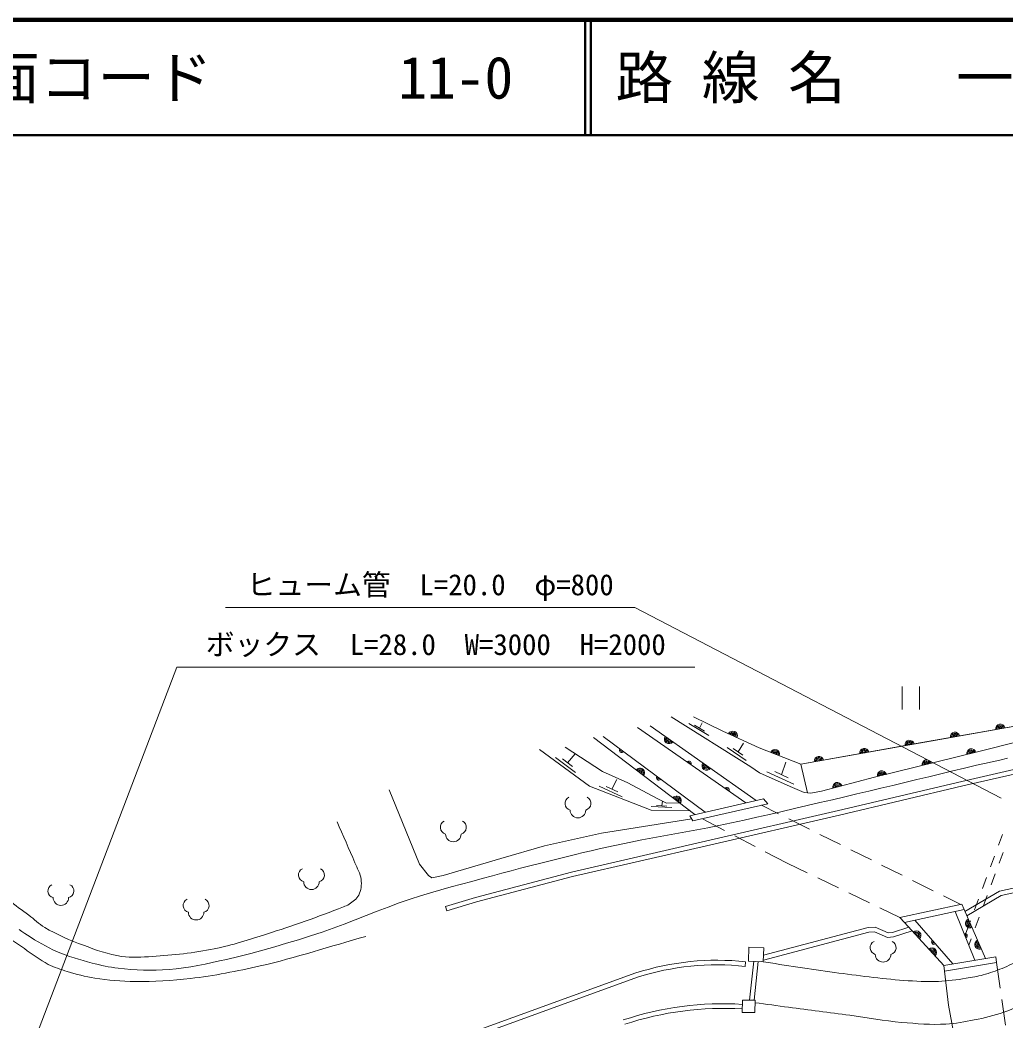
# Model space of a CAD drawing. Units: millimetres, scale not verified. Extents: x -463853 to 680000, y 20000 to 876118.
# Drawn here: x 128667 to 214292, y 293136 to 380000 of the extents above; entities that cross this region are included whole.
import ezdxf
from ezdxf.enums import TextEntityAlignment as Align

# ---------------------------------------------------------------- set-up
doc = ezdxf.new("R2010")
doc.units = ezdxf.units.MM
doc.header["$LTSCALE"] = 1000
doc.linetypes.add('CHAIN', pattern=[18.5, 12, -1.5, 3.5, -1.5])
for name, color, linetype, lineweight in [('M-BGD', 7, 'Continuous', 13), ('M-BMK', 2, 'CHAIN', 13), ('M-STR-HTXT', 7, 'Continuous', 13), ('M-STR-STR1', 1, 'Continuous', 13), ('M-TTL', 2, 'Continuous', 140), ('M-TTL-LINE', 7, 'Continuous', 50)]:
    doc.layers.add(name, color=color, linetype=linetype, lineweight=lineweight)
doc.layers.add('M-TTL-TXT', color=7, linetype='Continuous')
doc.styles.add('ＭＳ ゴシック', font='')
doc.styles.get('ＭＳ ゴシック').set_extended_font_data('MS Gothic')

# ---------------------------------------------------------------- blocks, each defined once
blk = doc.blocks.new('open_arrow')
at = {"color": 0, "linetype": 'Continuous', "lineweight": -2}
blk.add_lwpolyline([(7.5, 1.25), (0, 0), (7.5, -1.25)], dxfattribs=at)

msp = doc.modelspace()

# ---------------------------------------------------------------- linework, layer by layer
at = {"layer": 'M-BGD'}
for p, q in [((205270, 322102), (205270, 320102)), ((206770, 322102), (206770, 320102)), ((188477, 317837), (186749, 318881)), ((187158, 319458), (189705, 318230)), ((187675, 318476), (187921, 318945)), ((196482, 315365), (217509, 319096)), ((206996, 317230), (217509, 319096)), ((182291, 318552), (191686, 311993)), ((191686, 311993), (182291, 318552)), ((183383, 318688), (192595, 312201)), ((183383, 318688), (192595, 312201)), ((188107, 318215), (187242, 318737)), ((189705, 318230), (192866, 316775)), ((178471, 317688), (187283, 310983)), ((187283, 310983), (178471, 317688)), ((179312, 317756), (188159, 311184)), ((179312, 317756), (188159, 311184)), ((191020, 316432), (191509, 317176)), ((196482, 315365), (206996, 317230)), ((211931, 316452), (215487, 317351)), ((176204, 315487), (176880, 316257)), ((191714, 315689), (190082, 316804)), ((191428, 316154), (190612, 316711)), ((192866, 316775), (196482, 315365)), ((202880, 314223), (211931, 316452)), ((176899, 314646), (175170, 315944)), ((176636, 315163), (175771, 315811)), ((194790, 314439), (195179, 315539)), ((195864, 313625), (193523, 314704)), ((195376, 314169), (194205, 314709)), ((180073, 313196), (180497, 314041)), ((198280, 313011), (202880, 314223)), ((160717, 313121), (163355, 306662)), ((180970, 312515), (178963, 313455)), ((180574, 312961), (179571, 313431)), ((197052, 312879), (197340, 312849)), ((197340, 312849), (198280, 313011)), ((184397, 311745), (184469, 312143)), ((185276, 311597), (183481, 311694)), ((184845, 311721), (183948, 311769)), ((213996, 309256), (213648, 308319)), ((214056, 307695), (213708, 306757)), ((163355, 306662), (164128, 305684)), ((213300, 307381), (212952, 306444)), ((213360, 305820), (213012, 304882)), ((164128, 305684), (164416, 305497)), ((212603, 305506), (212255, 304569)), ((211907, 303631), (211559, 302694)), ((212664, 303945), (212316, 303007)), ((165743, 302608), (165626, 302990)), ((209867, 302562), (211583, 298331)), ((211583, 298331), (209867, 302562)), ((210653, 302734), (212508, 298486)), ((210653, 302734), (212508, 298486)), ((205471, 301601), (208892, 297881)), ((208892, 297881), (205471, 301601)), ((206377, 301800), (209677, 298012)), ((206377, 301800), (209677, 298012)), ((211211, 301756), (210725, 300447)), ((211967, 302070), (211619, 301132)), ((211271, 300195), (211059, 299623)), ((191968, 299460), (191919, 298256)), ((191968, 299460), (193267, 299406)), ((193267, 299406), (193218, 298202)), ((191683, 298192), (191640, 297795)), ((191919, 298256), (193218, 298202)), ((192382, 298237), (192023, 294865)), ((192783, 298220), (192425, 294860)), ((165963, 291357), (182160, 297226)), ((166099, 290981), (182289, 296848)), ((191404, 294873), (191391, 293795)), ((191404, 294873), (192504, 294859)), ((192504, 294859), (192491, 293781)), ((191391, 293795), (192491, 293781))]:
    msp.add_line(p, q, dxfattribs=at)
for points in [[(185206, 319479), (192125, 315115), (192896, 314608), (195561, 313415), (196764, 312909), (197340, 312849), (198280, 313011), (202880, 314223), (211931, 316452), (215487, 317351), (225235, 319437), (230625, 320529), (240712, 322663), (241241, 322766)], [(165626, 302990), (168211, 303782), (176558, 305988), (188191, 308660), (199755, 311321), (210442, 313857), (219107, 315850), (223997, 316874), (227363, 317556), (231366, 318216), (235573, 318921), (242123, 319830), (247808, 320467), (254634, 321104), (257409, 321354), (261116, 321513)], [(165743, 302608), (168321, 303397), (176654, 305599), (188280, 308270), (199846, 310931), (210533, 313467), (219193, 315460), (224078, 316482), (227435, 317163), (231431, 317821), (235634, 318525), (242173, 319433), (247849, 320069), (254671, 320706), (257435, 320955), (261133, 321114)], [(187158, 319458), (189705, 318230), (192866, 316775), (196482, 315365), (197050, 312859)], [(173786, 316619), (178129, 313435), (183474, 311365), (186851, 311312)], [(176014, 316823), (179244, 314708), (181450, 313730), (183997, 312366), (184816, 311979), (185950, 311998)], [(164416, 305497), (165424, 305679), (170428, 307164), (174205, 308274), (179151, 309366), (186996, 310615)], [(210726, 302568), (213732, 304327), (225996, 306998)], [(210887, 302198), (213880, 303950), (226081, 306607)], [(193223, 298337), (202368, 300762), (202858, 300783), (204009, 300315), (204521, 300353), (206140, 300874)], [(193240, 298755), (202308, 301160), (202928, 301186), (204073, 300721), (204444, 300748), (205842, 301198)]]:
    msp.add_lwpolyline(points, dxfattribs=at)
for centre, radius, start, end in [((213795, 318437), 400, 10.06316, 190.06316), ((190563, 317835), 400, 335.27716, 155.27716), ((190563, 317835), 300, 335.27716, 155.27716), ((190563, 317835), 200, 335.27716, 155.27716), ((190563, 317835), 100, 335.27716, 155.27716), ((209857, 317738), 400, 10.06316, 190.06316), ((209857, 317738), 300, 10.06316, 190.06316), ((209857, 317738), 200, 10.06316, 190.06316), ((213795, 318437), 300, 10.06316, 190.06316), ((213795, 318437), 200, 10.06316, 190.06316), ((213795, 318437), 100, 10.06316, 190.06316), ((185018, 317537), 400, 144.84657, 324.84657), ((185018, 317537), 300, 144.84657, 324.84657), ((185018, 317537), 200, 144.84657, 324.84657), ((185018, 317537), 100, 144.84657, 324.84657), ((205918, 317039), 400, 10.06316, 190.06316), ((205918, 317039), 300, 10.06316, 190.06316), ((205918, 317039), 200, 10.06316, 190.06316), ((205918, 317039), 100, 10.06316, 190.06316), ((209857, 317738), 100, 10.06316, 190.06316), ((180917, 316563), 200, 143.3924, 323.3924), ((180917, 316563), 100, 143.3924, 323.3924), ((194231, 316243), 400, 338.69734, 158.69734), ((194231, 316243), 300, 338.69734, 158.69734), ((194231, 316243), 200, 338.69734, 158.69734), ((194231, 316243), 100, 338.69734, 158.69734), ((201980, 316340), 400, 10.06316, 190.06316), ((201980, 316340), 300, 10.06316, 190.06316), ((201980, 316340), 200, 10.06316, 190.06316), ((201980, 316340), 100, 10.06316, 190.06316), ((211282, 316292), 400, 13.83283, 193.83283), ((211282, 316292), 300, 13.83283, 193.83283), ((211282, 316292), 200, 13.83283, 193.83283), ((211282, 316292), 100, 13.83283, 193.83283), ((186766, 315427), 200, 325.07869, 145.07869), ((186766, 315427), 100, 325.07869, 145.07869), ((188289, 315234), 400, 144.84657, 324.84657), ((188289, 315234), 300, 144.84657, 324.84657), ((188289, 315234), 200, 144.84657, 324.84657), ((198041, 315641), 400, 10.06316, 190.06316), ((198041, 315641), 300, 10.06316, 190.06316), ((198041, 315641), 200, 10.06316, 190.06316), ((198041, 315641), 100, 10.06316, 190.06316), ((207398, 315336), 400, 13.83283, 193.83283), ((207398, 315336), 300, 13.83283, 193.83283), ((207398, 315336), 200, 13.83283, 193.83283), ((207398, 315336), 100, 13.83283, 193.83283), ((182508, 314616), 400, 322.73672, 142.73672), ((182508, 314616), 300, 322.73672, 142.73672), ((182508, 314616), 200, 322.73672, 142.73672), ((182508, 314616), 100, 322.73672, 142.73672), ((188289, 315234), 100, 144.84657, 324.84657), ((203514, 314380), 400, 13.83283, 193.83283), ((203514, 314380), 300, 13.83283, 193.83283), ((203514, 314380), 200, 13.83283, 193.83283), ((203514, 314380), 100, 13.83283, 193.83283), ((184128, 314178), 200, 143.3924, 323.3924), ((184128, 314178), 100, 143.3924, 323.3924), ((199644, 313370), 400, 14.77455, 194.77455), ((199644, 313370), 300, 14.77455, 194.77455), ((190046, 313138), 200, 325.07869, 145.07869), ((190046, 313138), 100, 325.07869, 145.07869), ((199644, 313370), 200, 14.77455, 194.77455), ((199644, 313370), 100, 14.77455, 194.77455), ((176596, 311947), 603, 116.08703, 255.33416), ((177641, 311947), 603, 284.66584, 63.91297), ((185691, 312194), 400, 322.73672, 142.73672), ((185691, 312194), 300, 322.73672, 142.73672), ((185691, 312194), 200, 322.73672, 142.73672), ((185691, 312194), 100, 322.73672, 142.73672), ((177119, 311364), 675, 180, 0), ((165774, 309875), 603, 116.08703, 255.33416), ((166818, 309875), 603, 284.66584, 63.91297), ((166296, 309291), 675, 180, 0), ((153454, 305730), 603, 116.08703, 255.33416), ((154499, 305730), 603, 284.66584, 63.91297), ((153977, 305146), 675, 180, 0), ((131694, 304348), 603, 116.08703, 255.33416), ((132739, 304348), 603, 284.66584, 63.91297), ((132216, 303765), 675, 180, 0), ((143438, 303082), 603, 116.08703, 255.33416), ((144482, 303082), 603, 284.66584, 63.91297), ((143960, 302498), 675, 180, 0), ((211180, 301527), 400, 113.58832, 293.58832), ((211180, 301527), 300, 113.58832, 293.58832), ((211180, 301527), 200, 113.58832, 293.58832), ((211180, 301527), 100, 113.58832, 293.58832), ((206505, 300477), 400, 312.59403, 132.59403), ((206505, 300477), 300, 312.59403, 132.59403), ((206505, 300477), 200, 312.59403, 132.59403), ((206505, 300477), 100, 312.59403, 132.59403), ((210725, 300447), 200, 292.07669, 112.07669), ((203096, 299420), 603, 116.08703, 255.33416), ((204140, 299420), 603, 284.66584, 63.91297), ((208027, 299906), 200, 131.05878, 311.05878), ((208027, 299906), 100, 131.05878, 311.05878), ((210725, 300447), 100, 292.07669, 112.07669), ((211981, 299694), 400, 113.58832, 293.58832), ((211981, 299694), 300, 113.58832, 293.58832), ((211981, 299694), 200, 113.58832, 293.58832), ((211981, 299694), 100, 113.58832, 293.58832), ((203618, 298837), 675, 180, 0), ((207858, 299005), 400, 312.59403, 132.59403), ((207858, 299005), 300, 312.59403, 132.59403), ((207858, 299005), 200, 312.59403, 132.59403), ((207858, 299005), 100, 312.59403, 132.59403), ((189199, 275258), 23069, 83.81868, 107.76652), ((189199, 275258), 22669, 83.81868, 107.74762), ((189731, 267055), 27491, 86.52012, 108.42409), ((189731, 267055), 27091, 86.47928, 108.40273)]:
    msp.add_arc(centre, radius, start, end, dxfattribs=at)
for points, knots in [([(124354, 307885), (124559, 307415), (124722, 306924), (124969, 306475), (125118, 306202), (125292, 305940), (125492, 305702), (126144, 304919), (126903, 304228), (127675, 303564), (128229, 303087), (128845, 302688), (129426, 302245), (129890, 301891), (130314, 301478), (130813, 301176), (131867, 300538), (133015, 300061), (134168, 299629), (135250, 299224), (136351, 298821), (137494, 298657), (138372, 298531), (139270, 298602), (140155, 298657), (141956, 298768), (143759, 298966), (145528, 299322), (147074, 299633), (148579, 300124), (150082, 300602), (152328, 301315), (154560, 302084), (156746, 302967), (156915, 303035), (157094, 303092), (157246, 303194), (157566, 303410), (157909, 303648), (158087, 303990), (158300, 304398), (158341, 304897), (158292, 305355), (158237, 305863), (157939, 306314), (157746, 306788), (157257, 307989), (156715, 309168), (156200, 310358)], [0, 0, 0, 0, 1, 1, 1, 2, 2, 2, 3, 3, 3, 4, 4, 4, 5, 5, 5, 6, 6, 6, 7, 7, 7, 8, 8, 8, 9, 9, 9, 10, 10, 10, 11, 11, 11, 12, 12, 12, 13, 13, 13, 14, 14, 14, 15, 15, 15, 16, 16, 16, 16]), ([(121233, 306977), (121904, 306147), (122559, 305304), (123246, 304487), (123790, 303839), (124318, 303174), (124917, 302576), (125568, 301928), (126274, 301334), (126998, 300768), (127655, 300256), (128356, 299803), (129045, 299336), (129732, 298870), (130386, 298346), (131126, 297971), (131646, 297707), (132206, 297528), (132764, 297357), (133546, 297116), (134343, 296910), (135152, 296777), (136312, 296587), (137490, 296488), (138665, 296470), (140271, 296446), (141881, 296554), (143475, 296743), (145506, 296983), (147520, 297377), (149513, 297835), (152609, 298544), (155631, 299540), (158690, 300393)], [0, 0, 0, 0, 1, 1, 1, 2, 2, 2, 3, 3, 3, 4, 4, 4, 5, 5, 5, 6, 6, 6, 7, 7, 7, 8, 8, 8, 9, 9, 9, 10, 10, 10, 11, 11, 11, 11]), ([(192501, 294639), (193470, 294507), (194438, 294373), (195407, 294244), (197179, 294009), (198953, 293788), (200725, 293551), (202227, 293349), (203720, 293064), (205230, 292931), (206509, 292818), (207798, 292710), (209081, 292779), (209907, 292824), (210726, 292979), (211537, 293143), (212407, 293320), (213278, 293514), (214114, 293810), (215056, 294144), (215944, 294618), (216842, 295055), (217535, 295392), (218238, 295714), (218894, 296116), (219536, 296509), (220123, 296984), (220729, 297430), (222136, 298466), (223527, 299524), (224910, 300593), (226056, 301481), (227145, 302444), (228321, 303292), (229105, 303858), (229896, 304424), (230747, 304884), (231513, 305299), (232343, 305584), (233142, 305930), (233506, 306088), (233859, 306272), (234234, 306400), (234529, 306501), (234836, 306563), (235140, 306633), (235474, 306710), (235812, 306771), (236148, 306840)], [0, 0, 0, 0, 1, 1, 1, 2, 2, 2, 3, 3, 3, 4, 4, 4, 5, 5, 5, 6, 6, 6, 7, 7, 7, 8, 8, 8, 9, 9, 9, 10, 10, 10, 11, 11, 11, 12, 12, 12, 13, 13, 13, 14, 14, 14, 15, 15, 15, 16, 16, 16, 16]), ([(227037, 306764), (226752, 306512), (226477, 306248), (226183, 306007), (225479, 305432), (224728, 304918), (224004, 304370), (222929, 303555), (221875, 302714), (220789, 301913), (220305, 301556), (219808, 301217), (219319, 300867), (218818, 300509), (218329, 300134), (217818, 299791), (217085, 299298), (216349, 298805), (215574, 298381), (215054, 298096), (214516, 297845), (213967, 297623), (213427, 297405), (212876, 297214), (212314, 297062), (211826, 296930), (211328, 296838), (210828, 296759), (210030, 296632), (209226, 296519), (208418, 296486), (207417, 296444), (206414, 296504), (205416, 296577), (203401, 296722), (201398, 297002), (199395, 297265), (197273, 297545), (195161, 297895), (193044, 298210)], [0, 0, 0, 0, 1, 1, 1, 2, 2, 2, 3, 3, 3, 4, 4, 4, 5, 5, 5, 6, 6, 6, 7, 7, 7, 8, 8, 8, 9, 9, 9, 10, 10, 10, 11, 11, 11, 12, 12, 12, 13, 13, 13, 13])]:
    msp.add_open_spline(points, degree=3, knots=knots, dxfattribs=at)
at = {"layer": 'M-BMK'}
msp.add_lwpolyline([(128586, 300988), (128830, 300822), (129077, 300658), (129325, 300498), (129630, 300304), (129937, 300113), (130247, 299926), (130560, 299743), (130876, 299567), (131196, 299398), (131520, 299238), (131849, 299088), (132221, 298932), (132598, 298788), (132979, 298654), (133364, 298528), (133750, 298410), (134139, 298298), (134529, 298191), (134919, 298087), (135200, 298015), (135482, 297946), (135765, 297880), (136049, 297819), (136333, 297763), (136619, 297712), (136906, 297669), (137194, 297633), (137743, 297576), (138293, 297530), (138845, 297496), (139398, 297473), (139950, 297463), (140503, 297467), (141055, 297485), (141606, 297519), (142238, 297578), (142868, 297657), (143496, 297755), (144122, 297867), (144746, 297991), (145368, 298125), (145989, 298264), (146609, 298406), (147658, 298656), (148704, 298921), (149747, 299201), (150786, 299493), (151822, 299798), (152854, 300113), (153884, 300438), (154910, 300771), (155874, 301104), (156831, 301458), (157782, 301828), (158730, 302205), (159679, 302581), (160631, 302950), (161587, 303305), (162551, 303637), (163435, 303919), (164323, 304188), (165214, 304446), (166108, 304696), (167003, 304940), (167900, 305180), (168796, 305420), (169693, 305661), (170506, 305880), (171320, 306097), (172135, 306311), (172951, 306523), (173767, 306733), (174584, 306939), (175401, 307143), (176220, 307344), (176903, 307509), (177586, 307672), (178270, 307833), (178955, 307992), (179640, 308148), (180326, 308301), (181013, 308450), (181701, 308594), (182656, 308786), (183614, 308967), (184573, 309140), (185533, 309311), (186493, 309481), (187452, 309655), (188409, 309836), (189365, 310027), (190463, 310259), (191559, 310498), (192654, 310742), (193749, 310991), (194842, 311244), (195935, 311500), (197027, 311757), (198119, 312015), (199212, 312273), (200304, 312529), (201345, 312774), (202385, 313021), (203425, 313270), (204464, 313520), (205504, 313771), (206543, 314022), (207582, 314272), (208622, 314522), (209662, 314770), (210702, 315015), (211744, 315258), (212414, 315412), (213084, 315565), (213755, 315717), (214426, 315867)], dxfattribs=at)
at = {"layer": 'M-STR-HTXT'}
for points in [[(213872, 312395), (182066, 328980), (146511, 328980)], [(129015, 289006), (142274, 323790), (187268, 323790)]]:
    msp.add_lwpolyline(points, dxfattribs=at)
at = {"layer": 'M-STR-STR1'}
for p, q in [((186839, 310881), (193235, 312348)), ((187105, 310429), (193603, 311919)), ((193235, 312348), (193603, 311919)), ((193045, 311787), (194538, 311045)), ((186839, 310881), (187105, 310429)), ((187937, 310599), (189843, 309606)), ((195434, 310600), (197225, 309710)), ((198120, 309264), (199911, 308374)), ((190730, 309144), (192503, 308220)), ((193390, 307758), (195296, 306765)), ((200807, 307929), (202598, 307039)), ((195296, 306765), (197038, 305921)), ((203493, 306594), (205284, 305704)), ((197938, 305486), (199738, 304614)), ((206180, 305259), (207971, 304369)), ((200638, 304178), (202438, 303307)), ((205079, 302028), (210449, 303201)), ((208866, 303924), (210359, 303182)), ((210449, 303201), (210653, 302734)), ((203338, 302871), (205079, 302028)), ((205471, 301601), (210653, 302734)), ((205079, 302028), (205471, 301601)), ((208892, 297881), (213404, 298636)), ((208952, 297384), (213474, 298141)), ((213404, 298636), (213474, 298141)), ((213474, 298141), (213787, 295913)), ((208892, 297881), (208952, 297384)), ((208952, 297384), (209310, 294432)), ((213926, 294922), (214239, 292694)), ((209310, 294432), (209732, 292083))]:
    msp.add_line(p, q, dxfattribs=at)
at = {"layer": 'M-TTL'}
msp.add_line((680000, 380000), (40000, 380000), dxfattribs=at)
at = {"layer": 'M-TTL-LINE'}
for p, q in [((177750, 380000), (177750, 370000)), ((178250, 380000), (178250, 370000)), ((40000, 370000), (680000, 370000))]:
    msp.add_line(p, q, dxfattribs=at)

# ---------------------------------------------------------------- block references
at = {"layer": 'M-STR-HTXT', "rotation": 152.5}
msp.add_blockref('open_arrow', (213872, 312395), dxfattribs=at)

# ---------------------------------------------------------------- texts
at = {"layer": 'M-STR-HTXT', "style": 'ＭＳ ゴシック'}
for s, p in [('ヒューム管\u3000L=20.0\u3000φ=800', (164289, 329480)), ('ボックス\u3000L=28.0\u3000W=3000\u3000H=2000', (164771, 324290))]:
    msp.add_text(s, height=1833, dxfattribs=at).set_placement(p, align=Align.BOTTOM_CENTER)
at = {"layer": 'M-TTL-TXT', "style": 'ＭＳ ゴシック'}
for s, p in [('図面コード', (120380, 375000)), ('路 線 名', (180380, 375000)), ('一般県道\u3000山口防府小郡自転車道線', (209969, 375000)), ('11-0', (161521, 375000))]:
    msp.add_text(s, height=3666, dxfattribs=at).set_placement(p, align=Align.MIDDLE_LEFT)

doc.saveas('drawing.dxf')
